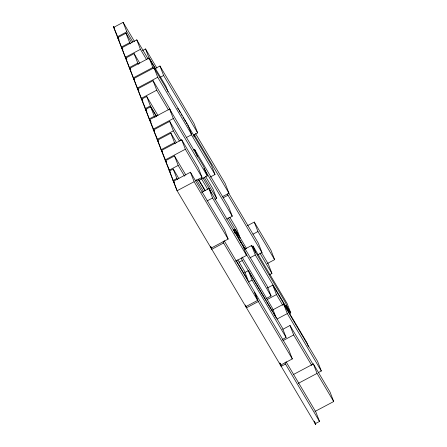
<?xml version="1.0" encoding="UTF-8"?>
<svg xmlns="http://www.w3.org/2000/svg" width="447" height="447" viewBox="0 0 447 447"><rect width="100%" height="100%" fill="white"/><g stroke="black" fill="none" stroke-linecap="round" stroke-linejoin="round"><path stroke-width="0.67" d="M134.48 41.493L123.132 22.35L113.784 27.312L118.164 37.984M117.455 36.783L126.808 31.821L123.132 22.35M125.993 33.207L129.669 42.677L121.439 47.047L117.762 37.576L125.993 33.207L131.664 42.772M126.836 59.702L125.417 57.305L121.746 47.835L136.776 39.856L148.125 58.998M125.417 57.305L140.453 49.326L136.776 39.856M130.815 69.961L129.395 67.57L125.724 58.099L134.117 53.646L139.782 63.206M142.52 50.533L145.515 48.941L156.858 68.073M129.395 67.57L137.788 63.116L134.117 53.646M134.441 79.627L133.379 77.828L129.703 68.357L149.169 58.026L165.843 86.142L168.044 91.825M133.379 77.828L152.846 67.497L149.169 58.026M186.349 137.525L191.741 134.664L188.064 125.194L154.047 67.81L133.687 78.622L137.358 88.093L138.419 89.886M155.048 68.631L159.953 66.027L193.97 123.411L197.647 132.882L193.35 135.162M137.358 88.093L157.724 77.281L154.047 67.81M142.403 100.15L141.336 98.351L137.665 88.88L153.075 80.7L169.743 108.822L171.212 112.61M159.948 77.454L163.63 75.498L159.953 66.027M141.336 98.351L156.746 90.177L153.075 80.7M158.031 115.589L146.694 96.463L141.643 99.145L146.029 109.811M145.32 108.615L150.371 105.933L146.694 96.463M150.622 106.749L154.299 116.22L149.298 118.874L145.627 109.403L150.622 106.749L156.299 116.321M153.986 130.334L149.605 119.667L169.62 109.04L203.636 166.424L207.313 175.894L198.82 180.404M153.276 129.138L173.291 118.516L169.62 109.04M157.97 140.598L153.584 129.926L169.681 121.383L181.029 140.526M157.26 139.397L173.358 130.854L169.681 121.383M162.658 152.053L161.238 149.661L157.567 140.19L170.849 133.139L176.515 142.705M161.238 149.661L174.52 142.61L170.849 133.139M195.317 180.912L202.033 177.347L198.356 167.876L181.689 139.76L161.546 150.449L165.926 161.121M193.741 136.464L194.942 135.827L194.456 134.564M165.217 159.92L185.36 149.231L181.689 139.76M169.91 171.38L165.524 160.713L174.498 155.947L185.84 175.079M193.355 149.996L194.579 149.348L228.596 206.732L232.272 216.203L226.774 219.119M169.201 170.184L178.174 165.424L174.498 155.947M178.889 178.577L173.218 169.005L169.508 170.972L173.179 180.443L174.246 182.242M173.179 180.443L176.889 178.476L173.218 169.005M190.45 172.229L194.121 181.7L177.157 190.707L173.486 181.236L190.45 172.229L224.467 229.613L228.143 239.084L211.18 248.091L210.688 246.828M210.185 177.073L215.013 174.514L211.342 165.038L187.6 124.992M201.541 192.445L208.883 188.545L242.905 245.928L246.576 255.399L235.563 261.249M207.05 200.943L212.56 198.015L208.883 188.545M214.895 199.323L216.661 198.39L212.984 188.913L205.542 176.364M222.332 196.73L228.965 193.21L225.288 183.739L195.523 133.524M223.114 197.82L227.987 195.238L227.495 193.976M233.435 230.417L235.239 229.462L246.576 248.588M247.509 225.651L254.265 222.064L270.938 250.18L274.609 259.651L267.239 263.568M223.12 241.738L223.606 243L211.861 249.236L210.878 246.71M253.03 234.144L257.941 231.535L254.265 222.064M245.017 249.018L251.639 245.504L285.661 302.887L289.332 312.358L255.315 254.974L251.639 245.504M251.851 246.744L253.075 246.096L287.091 303.479L290.768 312.95L289.544 313.598M239.184 262.188L242.235 260.567L241.251 258.042M249.895 257.852L255.315 254.974M257.746 254.879L262.003 252.622L258.327 243.146L228.562 192.936M244.732 272.564L248.415 270.614L282.431 327.997L286.102 337.468L282.426 339.418M248.409 282.04L252.086 280.085L248.415 270.614M269.58 274.698L271.944 273.447L268.267 263.97L261.182 252.019M267.25 288.064L272.793 285.125L306.81 342.508L308.525 346.928M224.187 240.704L253.952 290.913L257.628 300.384L245.878 306.62L245.386 305.357M279.839 363.255L280.576 365.149L292.316 358.919L288.639 349.448L254.622 292.064L258.299 301.535L246.56 307.771L245.822 305.871M266.278 298.495L271.072 295.953L267.395 286.482L233.379 229.099L235.094 233.518M267.228 299.501L276.464 294.595L272.793 285.125M272.642 309.95L283.627 304.122L317.644 361.506L321.32 370.976L318.27 372.597M276.928 319.097L287.304 313.593L283.627 304.122M282.806 329.305L290.002 325.489L313.034 364.339M282.884 340.687L293.673 334.959L290.002 325.489M285.002 362.785L285.493 364.048L281.258 366.3L280.275 363.774M293.372 374.541L313.369 363.931L330.037 392.047L333.708 401.523L314.928 411.491M298.261 383.375L317.04 373.401L313.369 363.931M286.069 361.752L315.833 411.961L319.51 421.432L315.275 423.683L314.297 421.158M257.941 231.535L274.609 259.651M163.63 75.498L197.647 132.882M155.215 68.575L149.192 58.417L145.515 48.941M194.942 135.827L228.965 193.21M177.677 108.258L178.387 109.448M179.096 110.644L180.158 112.437M181.219 114.231L181.929 115.427M182.991 117.22L183.7 118.416M184.41 119.612L185.471 121.405M186.181 122.601L186.891 123.797M152.846 67.497L153.556 68.693M227.987 195.238L262.003 252.622M157.724 77.281L191.741 134.664M190.919 133.865L215.013 174.514M140.453 49.326L146.482 59.501M259.891 253.119L271.944 273.447M126.808 31.821L132.837 41.99M286.158 305.178L290.768 312.95M129.669 42.677L130.373 43.873M203.921 168.385L232.272 216.203M156.746 90.177L168.452 109.917M173.291 118.516L207.313 175.894M276.464 294.595L282.845 305.357M287.304 313.593L321.32 370.976M229.803 217.259L236.536 228.613L240.212 238.089L228.166 217.762M137.788 63.116L138.497 64.312M204.257 177.465L216.661 198.39M114.706 28.731L113.292 26.345L176.973 190.528L315.766 424.65L314.772 422.085M202.955 177.956L209.688 189.316L211.157 193.104M238.91 238.933L241.391 243.118M242.101 244.313L243.162 246.107M243.872 247.303L244.934 249.096M185.36 149.231L202.033 177.347M173.358 130.854L179.387 141.023M245.202 252.315L271.072 295.953M317.04 373.401L333.708 401.523M117.27 36.604L118.684 38.995M201.312 178.465L207.693 189.221M117.762 37.576L119.181 39.967M212.56 198.015L246.576 255.399M293.673 334.959L311.749 365.445M121.249 46.868L122.852 49.438M121.746 47.835L122.808 49.628M198.898 179.878L205.274 190.64M198.133 179.163L204.866 190.523M125.233 57.127L126.294 58.92M125.724 58.099L126.786 59.892M174.52 142.61L175.23 143.805M196.49 179.672L203.575 191.623M242.101 257.07L272.581 308.475L276.252 317.951L273.419 313.168M129.211 67.391L130.273 69.184M129.703 68.357L130.77 70.151M242.235 260.567L265.976 300.613M266.686 301.809L272.709 311.972M150.371 105.933L156.746 116.695M133.189 77.649L134.391 79.817M194.121 181.7L228.143 239.084M252.086 280.085L286.102 337.468M154.299 116.22L155.008 117.421M137.173 87.914L138.944 90.897M137.665 88.88L138.374 90.076M237.782 259.819L244.515 271.173L248.186 280.643L236.139 260.322M141.151 98.172L142.923 101.162M145.13 108.437L146.901 111.42M145.627 109.403L146.337 110.599M178.174 165.424L184.55 176.179M223.606 243L257.628 300.384M258.299 301.535L292.316 358.919M149.114 118.695L150.885 121.685M149.605 119.667L151.025 122.059M153.092 128.959L154.506 131.345M153.584 129.926L154.293 131.122M157.07 139.218L158.489 141.61M157.567 140.19L158.629 141.984M161.054 149.482L162.607 152.243M176.889 178.476L177.599 179.672M165.032 159.741L166.094 161.535M165.524 160.713L166.591 162.507M285.493 364.048L319.51 421.432M169.011 170.005L170.57 172.765M172.995 180.264L174.056 182.058M173.486 181.236L174.548 183.03M253.075 246.096L255.768 253.041M235.239 229.462L238.664 238.301M279.828 362.914L281.068 366.121M194.579 149.348L197.518 156.925M245.375 305.022L246.37 307.586M210.923 247.135L211.671 249.057"/></g></svg>
